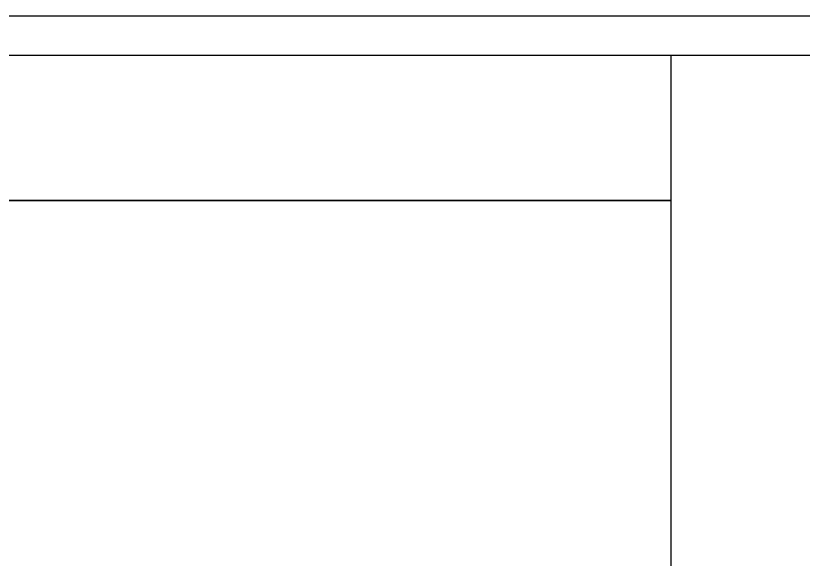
# Model space of a CAD drawing. Header units: millimetres. Extents: x 4862 to 20554, y 7569 to 11262.
# Drawn here: x 9325.2 to 9462.2, y 10437.8 to 10532.4 of the extents above; entities that cross this region are included whole.
import ezdxf

# ---------------------------------------------------------------- set-up
doc = ezdxf.new("R2010")
doc.units = ezdxf.units.MM

# ---------------------------------------------------------------- blocks, each defined once
blk = doc.blocks.new('A$C398a0407')
for p, q in [((8134, 64), (8134, 6784)), ((443.2, 6546.9), (8134, 6546.9))]:
    blk.add_line(p, q)
for points in [[(9632, 0), (0, 0), (0, 6848), (9632, 6848)], [(9568, 64), (64, 64), (64, 6784), (9568, 6784)]]:
    blk.add_lwpolyline(points, close=True)
blk = doc.blocks.new('A$Caecb7373')
at = {"color": 1}
blk.add_lwpolyline([(0, 821.76), (1155.84, 821.76), (1155.84, 0), (0, 0)], close=True, dxfattribs=at)

msp = doc.modelspace()

# ---------------------------------------------------------------- linework, layer by layer
msp.add_lwpolyline([(8617.698, 10436.163), (9439.25, 10436.163), (9439.25, 10500.208), (8617.698, 10500.208)], close=True)

# ---------------------------------------------------------------- block references
at = {"xscale": 0.1068232839997459, "yscale": 0.1068232839997459, "zscale": 0.1068232839997459}
msp.add_blockref('A$C398a0407', (8570.351, 9800.845), dxfattribs=at)
at = {"color": 1, "xscale": 0.8901940333312022, "yscale": 0.8901940333312022, "zscale": 0.8901940333312022}
msp.add_blockref('A$Caecb7373', (8570.351, 9800.845), dxfattribs=at)

doc.saveas('drawing.dxf')
